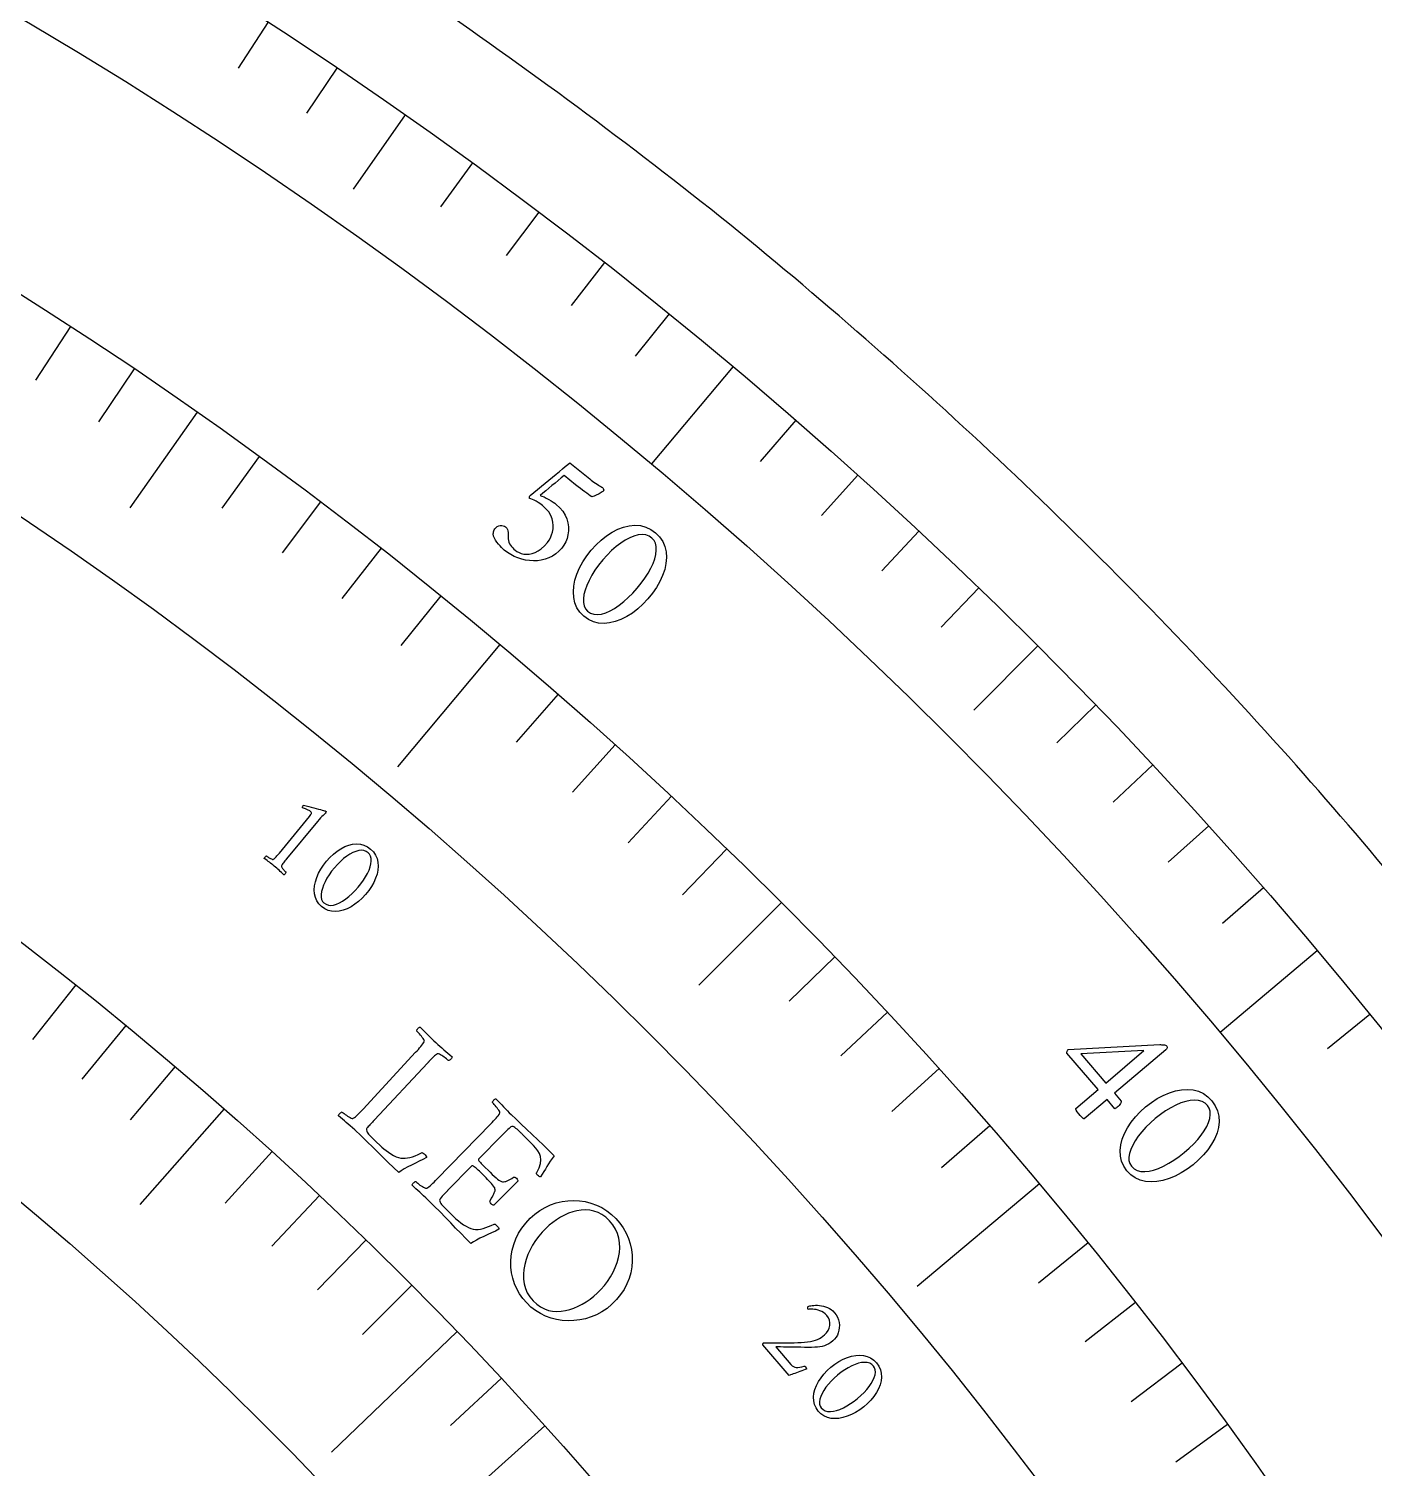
# Model space of a CAD drawing. Header units: millimetres. Extents: x -50 to 50, y -50 to 64.
# Drawn here: x 24.22 to 38.12, y 26.15 to 41.03 of the extents above; entities that cross this region are included whole.
import ezdxf

# ---------------------------------------------------------------- set-up
doc = ezdxf.new("R2010")
doc.units = ezdxf.units.MM
for name, color, linetype in [('CUT_OUTER', 1, 'Continuous'), ('ENGRAVE', 7, 'Continuous'), ('ENGRAVE_FINE', 8, 'Continuous'), ('TEXT', 5, 'Continuous')]:
    doc.layers.add(name, color=color, linetype=linetype)

msp = doc.modelspace()

# ---------------------------------------------------------------- linework, layer by layer
at = {"layer": 'CUT_OUTER'}
for centre, radius, start, end in [((-2.0607, -2.9024), 53.6663, 51.34703, 59.84011), ((-0.5255, -0.3636), 50.7262, 42.01814, 50.91013), ((-0.7459, -0.3516), 50.8821, 33.4235, 41.84191)]:
    msp.add_arc(centre, radius, start, end, dxfattribs=at)
at = {"layer": 'ENGRAVE'}
for points in [[(28.1052, 40.1385), (27.5675, 39.3705)], [(31.4966, 37.5362), (30.6529, 36.5307)], [(25.9543, 37.0666), (25.2603, 36.0755)], [(29.0861, 34.6635), (28.0255, 33.3995)], [(34.6482, 34.6482), (33.9853, 33.9853)], [(31.9966, 31.9966), (31.141, 31.141)], [(37.5362, 31.4966), (36.5307, 30.6529)], [(26.2338, 29.8638), (25.3627, 28.8721)], [(34.6635, 29.0861), (33.3995, 28.0255)], [(28.6426, 27.562), (27.3455, 26.314)], [(29.5518, 26.5849), (25.0911, 22.5721)]]:
    msp.add_lwpolyline(points, dxfattribs=at)
for radius in [49, 49, 47.6875, 45.25, 45.25, 43.325, 39.75, 39.75, 37.65, 33.75, 33.75]:
    msp.add_circle((0, 0), radius, dxfattribs=at)
at = {"layer": 'ENGRAVE_FINE'}
for points in [[(26.6873, 41.0949), (26.381, 40.6231)], [(27.4005, 40.6228), (27.0859, 40.1565)], [(28.8015, 39.6418), (28.4708, 39.1868)], [(29.4889, 39.1331), (29.1504, 38.6839)], [(30.1674, 38.6125), (29.8211, 38.1693)], [(24.6449, 37.9498), (24.2855, 37.3963)], [(30.8367, 38.0802), (30.4827, 37.643)], [(25.3035, 37.514), (24.9344, 36.9668)], [(32.1469, 36.9808), (31.7779, 36.5562)], [(26.5973, 36.608), (26.2093, 36.0741)], [(32.7874, 36.4141), (32.411, 35.9961)], [(27.2321, 36.1383), (26.8349, 35.6112)], [(33.4179, 35.8363), (33.0343, 35.4249)], [(27.8587, 35.6575), (27.4523, 35.1374)], [(28.4767, 35.1659), (28.0614, 34.6529)], [(34.0383, 35.2477), (33.6475, 34.843)], [(29.6867, 34.1506), (29.2537, 33.6525)], [(35.2477, 34.0383), (34.843, 33.6475)], [(30.2782, 33.6273), (29.8365, 33.1368)], [(35.8363, 33.4179), (35.4249, 33.0343)], [(30.8604, 33.0938), (30.4103, 32.6111)], [(36.4141, 32.7874), (35.9961, 32.411)], [(31.4333, 32.5501), (30.9748, 32.0754)], [(36.9808, 32.1469), (36.5562, 31.7779)], [(32.5501, 31.4333), (32.0754, 30.9748)], [(24.7012, 31.1435), (24.2537, 30.5793)], [(33.0938, 30.8604), (32.6111, 30.4103)], [(38.0802, 30.8367), (37.643, 30.4827)], [(25.219, 30.7256), (24.7622, 30.1691)], [(25.7299, 30.299), (25.2639, 29.7502)], [(33.6273, 30.2782), (33.1368, 29.8365)], [(34.1506, 29.6867), (33.6525, 29.2537)], [(26.7305, 29.4201), (26.2464, 28.8872)], [(27.2199, 28.9679), (26.7269, 28.4432)], [(27.7018, 28.5074), (27.2, 27.9911)], [(35.1659, 28.4767), (34.6529, 28.0614)], [(28.176, 28.0388), (27.6657, 27.5309)], [(35.6575, 27.8587), (35.1374, 27.4523)], [(36.1383, 27.2321), (35.6112, 26.8349)], [(29.1012, 27.0774), (28.5741, 26.5869)], [(36.608, 26.5973), (36.0741, 26.2093)]]:
    msp.add_lwpolyline(points, dxfattribs=at)
at = {"layer": 'TEXT'}
for points in [[(29.6689, 36.1114), (29.7063, 36.0769), (29.7368, 36.0403), (29.7605, 36.0017), (29.7773, 35.9611), (29.7881, 35.9197), (29.7936, 35.8787), (29.794, 35.838), (29.7891, 35.7976), (29.7795, 35.7588), (29.7657, 35.7228), (29.7477, 35.6895), (29.7255, 35.659), (29.6954, 35.6267), (29.663, 35.5991), (29.6282, 35.5763), (29.591, 35.5582), (29.5524, 35.5445), (29.5131, 35.5349), (29.4731, 35.5293), (29.4325, 35.5278), (29.3918, 35.5301), (29.3515, 35.5359), (29.3117, 35.5453), (29.2724, 35.5581), (29.2342, 35.5742), (29.1978, 35.5931), (29.1632, 35.6149), (29.1304, 35.6395), (29.1168, 35.6515), (29.1023, 35.6657), (29.0869, 35.6822), (29.0707, 35.7011), (29.0549, 35.7213), (29.0411, 35.7418), (29.0291, 35.7627), (29.0189, 35.7839), (29.0181, 35.7892), (29.0176, 35.7966), (29.0177, 35.8058), (29.0181, 35.8171), (29.0196, 35.8289), (29.0225, 35.8397), (29.027, 35.8495), (29.0331, 35.8584), (29.0456, 35.8716), (29.0591, 35.8816), (29.0736, 35.8884), (29.0892, 35.892), (29.1047, 35.8927), (29.119, 35.8905), (29.1321, 35.8856), (29.1439, 35.8779), (29.156, 35.8658), (29.1644, 35.8522), (29.1691, 35.8371), (29.1702, 35.8204), (29.1697, 35.8033), (29.1697, 35.7867), (29.1703, 35.7707), (29.1716, 35.7552), (29.1744, 35.7378), (29.1794, 35.7211), (29.1866, 35.7051), (29.1959, 35.6898), (29.2066, 35.6754), (29.2181, 35.662), (29.2302, 35.6497), (29.2431, 35.6383), (29.2622, 35.6248), (29.2835, 35.6136), (29.3069, 35.6049), (29.3325, 35.5987), (29.3599, 35.5959), (29.3885, 35.5976), (29.4183, 35.6039), (29.4495, 35.6146), (29.4813, 35.6308), (29.5133, 35.6536), (29.5453, 35.6828), (29.5775, 35.7185), (29.5942, 35.7414), (29.6086, 35.7669), (29.6206, 35.7952), (29.6302, 35.8261), (29.6364, 35.8588), (29.6378, 35.8925), (29.6345, 35.9271), (29.6266, 35.9626), (29.6125, 35.9983), (29.5911, 36.0331), (29.5621, 36.0671), (29.5258, 36.1003), (29.5132, 36.1099), (29.4981, 36.1203), (29.4804, 36.1315), (29.4601, 36.1434), (29.4398, 36.1545), (29.4218, 36.1632), (29.4063, 36.1695), (29.3932, 36.1734), (29.3915, 36.1755), (29.3905, 36.1783), (29.3902, 36.1818), (29.3906, 36.186), (29.3917, 36.1905), (29.3932, 36.1946), (29.3953, 36.1985), (29.3979, 36.2022), (29.437, 36.2344), (29.4761, 36.2667), (29.5152, 36.2989), (29.5543, 36.3311), (29.5928, 36.3628), (29.6299, 36.3933), (29.6658, 36.4227), (29.7003, 36.4511), (29.7325, 36.4776), (29.7614, 36.5017), (29.787, 36.5235), (29.8094, 36.5428), (30.0139, 36.375), (30.0283, 36.3634), (30.0431, 36.352), (30.0584, 36.3408), (30.0742, 36.3298), (30.0896, 36.3194), (30.1039, 36.3102), (30.117, 36.302), (30.1289, 36.295), (30.1388, 36.2893), (30.1459, 36.2853), (30.1502, 36.2829), (30.1516, 36.282), (30.1533, 36.2772), (30.155, 36.2728), (30.1564, 36.2688), (30.1578, 36.2651), (30.1587, 36.2618), (30.1586, 36.2586), (30.1577, 36.2555), (30.1558, 36.2527), (30.1531, 36.25), (30.1484, 36.2462), (30.1417, 36.2413), (30.133, 36.2353), (30.1229, 36.2286), (30.1118, 36.222), (30.0999, 36.2154), (30.0871, 36.2088), (30.074, 36.2027), (30.0609, 36.1977), (30.048, 36.1937), (30.0353, 36.1908), (30.0193, 36.2017), (30.0019, 36.2137), (29.9831, 36.227), (29.9629, 36.2413), (29.9413, 36.2572), (29.9181, 36.2748), (29.8935, 36.2942), (29.8674, 36.3154), (29.7512, 36.4107), (29.7196, 36.3849), (29.6879, 36.3588), (29.6561, 36.3324), (29.6242, 36.3057), (29.5925, 36.2791), (29.5613, 36.2535), (29.5307, 36.2287), (29.5007, 36.2047), (29.5203, 36.1977), (29.5417, 36.1884), (29.565, 36.1769), (29.5901, 36.1632), (29.6146, 36.1488), (29.6359, 36.1353), (29.654, 36.1229), (29.6689, 36.1114)], [(30.693, 35.8181), (30.736, 35.7747), (30.769, 35.7272), (30.7917, 35.6755), (30.8044, 35.6197), (30.8078, 35.5611), (30.8029, 35.5012), (30.7898, 35.4398), (30.7684, 35.3771), (30.7398, 35.3144), (30.7049, 35.2531), (30.6638, 35.1931), (30.6164, 35.1346), (30.5649, 35.0797), (30.511, 35.0308), (30.455, 34.9879), (30.3967, 34.951), (30.3375, 34.9211), (30.2786, 34.8993), (30.2201, 34.8854), (30.162, 34.8796), (30.1055, 34.883), (30.0519, 34.8967), (30.0013, 34.9208), (29.9536, 34.9553), (29.9134, 34.9962), (29.8825, 35.0419), (29.8611, 35.0924), (29.849, 35.1479), (29.8455, 35.2065), (29.8498, 35.2667), (29.8621, 35.3285), (29.8822, 35.3919), (29.9095, 35.4554), (29.943, 35.5176), (29.9829, 35.5783), (30.0292, 35.6378), (30.0799, 35.6935), (30.1329, 35.7432), (30.1884, 35.7869), (30.2463, 35.8245), (30.3053, 35.8549), (30.3643, 35.877), (30.4232, 35.8907), (30.4819, 35.896), (30.5391, 35.892), (30.5934, 35.8776), (30.6447, 35.853), (30.693, 35.8181)], [(30.6576, 35.7627), (30.6273, 35.7831), (30.5935, 35.7954), (30.5561, 35.7994), (30.5153, 35.7952), (30.4721, 35.7838), (30.4275, 35.7659), (30.3816, 35.7416), (30.3343, 35.7109), (30.2867, 35.6746), (30.2399, 35.6335), (30.1938, 35.5876), (30.1484, 35.537), (30.1063, 35.4845), (30.0688, 35.4319), (30.0358, 35.3791), (30.0074, 35.3261), (29.9841, 35.2744), (29.9665, 35.2254), (29.9546, 35.1792), (29.9483, 35.1357), (29.9484, 35.0961), (29.9554, 35.0619), (29.9694, 35.033), (29.9905, 35.0093), (30.022, 34.9881), (30.0568, 34.9756), (30.0947, 34.972), (30.1359, 34.9773), (30.1793, 34.9902), (30.2242, 35.0097), (30.2704, 35.0357), (30.318, 35.0683), (30.3659, 35.1061), (30.4129, 35.148), (30.4591, 35.1939), (30.5045, 35.2438), (30.5475, 35.2962), (30.5856, 35.3483), (30.6187, 35.4), (30.6468, 35.4514), (30.6695, 35.5015), (30.6865, 35.5491), (30.6976, 35.5942), (30.7029, 35.6368), (30.7019, 35.6758), (30.694, 35.7098), (30.6793, 35.7387), (30.6576, 35.7627)], [(26.8062, 32.5074), (27.1183, 32.8859), (27.1257, 32.8954), (27.1312, 32.9038), (27.1349, 32.9111), (27.1368, 32.9173), (27.137, 32.9227), (27.1357, 32.9279), (27.1327, 32.9327), (27.1282, 32.9373), (27.1217, 32.9418), (27.1131, 32.9467), (27.1023, 32.9518), (27.0893, 32.9572), (27.076, 32.9624), (27.0642, 32.9667), (27.0541, 32.9703), (27.0455, 32.9731), (27.0446, 32.9797), (27.0451, 32.9859), (27.0469, 32.9915), (27.0502, 32.9966), (27.0502, 32.9966), (27.0504, 32.9968), (27.0506, 32.9971), (27.0509, 32.9975), (27.0525, 32.9992), (27.054, 33.0002), (27.0554, 33.0008), (27.0568, 33.0007), (27.0833, 32.9936), (27.1096, 32.9866), (27.1357, 32.9798), (27.1618, 32.9732), (27.1866, 32.9669), (27.2093, 32.9611), (27.2297, 32.9559), (27.2479, 32.9512), (27.263, 32.9472), (27.2738, 32.9442), (27.2805, 32.9423), (27.2831, 32.9414), (27.285, 32.9398), (27.287, 32.9376), (27.288, 32.9349), (27.288, 32.9319), (27.2871, 32.9284), (27.2857, 32.9249), (27.2844, 32.9218), (27.2832, 32.9189), (27.282, 32.9165), (27.2806, 32.9152), (27.2762, 32.9114), (27.2689, 32.9051), (27.2588, 32.8962), (27.2463, 32.8847), (27.2324, 32.8703), (27.2169, 32.8531), (27.1998, 32.833), (26.8797, 32.4466), (26.8712, 32.4362), (26.863, 32.4262), (26.8552, 32.4164), (26.8477, 32.407), (26.841, 32.398), (26.8354, 32.3894), (26.8309, 32.3814), (26.8275, 32.3738), (26.8271, 32.3701), (26.8282, 32.3655), (26.8307, 32.3599), (26.8346, 32.3534), (26.8394, 32.3464), (26.8446, 32.3396), (26.8503, 32.3329), (26.8564, 32.3264), (26.8623, 32.3205), (26.8673, 32.3155), (26.8714, 32.3116), (26.8747, 32.3088), (26.8741, 32.3054), (26.8726, 32.3016), (26.8702, 32.2974), (26.8669, 32.2926), (26.8632, 32.2882), (26.8595, 32.285), (26.856, 32.2829), (26.8525, 32.282), (26.8393, 32.2945), (26.8266, 32.3065), (26.8145, 32.3179), (26.803, 32.3288), (26.7914, 32.3394), (26.7791, 32.3503), (26.7663, 32.3614), (26.7528, 32.3727), (26.7397, 32.3834), (26.727, 32.3934), (26.7148, 32.4027), (26.703, 32.4114), (26.691, 32.42), (26.6781, 32.4293), (26.6643, 32.4391), (26.6497, 32.4496), (26.6499, 32.4532), (26.6513, 32.4571), (26.6538, 32.4613), (26.6574, 32.4658), (26.6614, 32.4699), (26.6652, 32.4731), (26.6686, 32.4753), (26.6718, 32.4765), (26.6752, 32.4738), (26.6798, 32.4705), (26.6856, 32.4665), (26.6925, 32.4618), (26.7001, 32.4571), (26.7077, 32.4528), (26.7154, 32.4489), (26.7231, 32.4455), (26.7302, 32.443), (26.736, 32.4417), (26.7405, 32.4418), (26.7436, 32.4431), (26.7504, 32.4479), (26.7575, 32.4537), (26.765, 32.4608), (26.7728, 32.4689), (26.7809, 32.4778), (26.7892, 32.4872), (26.7976, 32.4971), (26.8062, 32.5074)], [(27.7485, 32.5487), (27.778, 32.5191), (27.8006, 32.4866), (27.8163, 32.4512), (27.825, 32.4129), (27.8275, 32.3727), (27.8242, 32.3316), (27.8153, 32.2894), (27.8008, 32.2462), (27.7812, 32.2031), (27.7574, 32.1608), (27.7293, 32.1195), (27.697, 32.0791), (27.6617, 32.0412), (27.6248, 32.0074), (27.5864, 31.9778), (27.5465, 31.9522), (27.5058, 31.9315), (27.4654, 31.9163), (27.4252, 31.9067), (27.3852, 31.9025), (27.3464, 31.9047), (27.3095, 31.9141), (27.2746, 31.9306), (27.2417, 31.9543), (27.2139, 31.9824), (27.1926, 32.0138), (27.1777, 32.0485), (27.1693, 32.0867), (27.1668, 32.127), (27.1697, 32.1684), (27.1781, 32.2109), (27.1919, 32.2545), (27.2106, 32.2982), (27.2337, 32.3409), (27.2611, 32.3827), (27.2929, 32.4236), (27.3277, 32.4619), (27.3641, 32.4961), (27.4022, 32.5262), (27.442, 32.5521), (27.4825, 32.5731), (27.523, 32.5884), (27.5634, 32.5979), (27.6037, 32.6017), (27.643, 32.599), (27.6802, 32.5893), (27.7153, 32.5726), (27.7485, 32.5487)], [(27.7242, 32.5106), (27.7034, 32.5245), (27.6802, 32.5328), (27.6546, 32.5355), (27.6266, 32.5326), (27.597, 32.5246), (27.5664, 32.5122), (27.5348, 32.4954), (27.5024, 32.4743), (27.4697, 32.4492), (27.4376, 32.4209), (27.4059, 32.3893), (27.3748, 32.3545), (27.3459, 32.3184), (27.3201, 32.2821), (27.2975, 32.2458), (27.2781, 32.2094), (27.2621, 32.1738), (27.25, 32.1401), (27.2419, 32.1083), (27.2376, 32.0783), (27.2378, 32.0512), (27.2427, 32.0276), (27.2524, 32.0077), (27.2669, 31.9915), (27.2887, 31.9769), (27.3126, 31.9684), (27.3387, 31.966), (27.367, 31.9697), (27.3969, 31.9787), (27.4277, 31.9921), (27.4594, 32.0101), (27.492, 32.0326), (27.5249, 32.0588), (27.5571, 32.0877), (27.5887, 32.1193), (27.6198, 32.1538), (27.6492, 32.1899), (27.6753, 32.2258), (27.6979, 32.2615), (27.7171, 32.2969), (27.7327, 32.3313), (27.7442, 32.364), (27.7518, 32.3951), (27.7554, 32.4244), (27.7547, 32.4511), (27.7492, 32.4744), (27.7391, 32.4942), (27.7242, 32.5106)], [(27.7898, 29.7493), (27.7884, 29.7477), (27.7866, 29.7458), (27.7844, 29.7435), (27.782, 29.7409), (27.7756, 29.7341), (27.7684, 29.7263), (27.7602, 29.7176), (27.7512, 29.7079), (27.742, 29.6979), (27.7334, 29.6881), (27.7253, 29.6786), (27.7179, 29.6694), (27.7117, 29.6611), (27.7075, 29.6542), (27.7053, 29.6487), (27.7051, 29.6446), (27.7083, 29.6333), (27.7132, 29.6222), (27.7198, 29.6114), (27.728, 29.6008), (27.7387, 29.5891), (27.7525, 29.5749), (27.7693, 29.5583), (27.7893, 29.5393), (27.8655, 29.4674), (27.8859, 29.4492), (27.9083, 29.4312), (27.9327, 29.4134), (27.9592, 29.3958), (27.986, 29.3801), (28.0118, 29.3678), (28.0365, 29.3591), (28.0602, 29.3539), (28.0818, 29.3521), (28.1047, 29.3525), (28.1288, 29.3549), (28.1541, 29.3596), (28.1811, 29.3669), (28.2102, 29.3776), (28.2413, 29.3916), (28.2745, 29.4089), (28.2803, 29.4104), (28.2867, 29.4092), (28.2939, 29.4053), (28.3019, 29.3986), (28.3128, 29.3871), (28.3206, 29.3766), (28.3253, 29.367), (28.327, 29.3584), (28.2901, 29.3399), (28.2519, 29.3208), (28.2125, 29.3014), (28.1718, 29.2814), (28.1326, 29.2614), (28.0975, 29.2416), (28.0666, 29.2223), (28.0398, 29.2032), (27.9858, 29.2553), (27.9322, 29.3075), (27.8791, 29.3597), (27.8263, 29.4121), (27.7718, 29.4659), (27.7133, 29.5225), (27.651, 29.5818), (27.5847, 29.644), (27.5615, 29.6653), (27.5393, 29.6852), (27.518, 29.7037), (27.4977, 29.7208), (27.4778, 29.7375), (27.4578, 29.7547), (27.4377, 29.7725), (27.4175, 29.7909), (27.4181, 29.7965), (27.4206, 29.8024), (27.4248, 29.8086), (27.4307, 29.8152), (27.4373, 29.8212), (27.4434, 29.8258), (27.4489, 29.8289), (27.4538, 29.8305), (27.459, 29.8259), (27.4662, 29.82), (27.4754, 29.8128), (27.4866, 29.8042), (27.4989, 29.7953), (27.5113, 29.787), (27.5238, 29.7794), (27.5365, 29.7725), (27.5481, 29.7671), (27.5576, 29.7641), (27.5648, 29.7635), (27.5699, 29.7651), (27.5808, 29.7719), (27.5922, 29.7805), (27.6041, 29.7908), (27.6166, 29.803), (27.6296, 29.8163), (27.6429, 29.8303), (27.6567, 29.8448), (27.6708, 29.86), (28.2148, 30.4471), (28.2289, 30.4624), (28.2425, 30.4773), (28.2556, 30.4919), (28.2682, 30.5062), (28.2797, 30.5199), (28.2893, 30.5328), (28.297, 30.545), (28.3029, 30.5565), (28.3046, 30.5623), (28.3034, 30.5697), (28.2994, 30.5789), (28.2924, 30.5898), (28.2836, 30.6015), (28.2744, 30.6133), (28.2646, 30.625), (28.2543, 30.6367), (28.2446, 30.6474), (28.2364, 30.6562), (28.2297, 30.663), (28.2246, 30.668), (28.2258, 30.6731), (28.2283, 30.6789), (28.2323, 30.6853), (28.2378, 30.6924), (28.2438, 30.6989), (28.2497, 30.7036), (28.2554, 30.7064), (28.261, 30.7075), (28.2819, 30.6869), (28.3024, 30.6664), (28.3227, 30.6459), (28.3428, 30.6255), (28.3627, 30.6054), (28.3826, 30.5856), (28.4026, 30.5663), (28.4227, 30.5474), (28.4435, 30.5283), (28.4643, 30.5097), (28.485, 30.4916), (28.5057, 30.4739), (28.5265, 30.4563), (28.5477, 30.4382), (28.5693, 30.4195), (28.5912, 30.4003), (28.5905, 30.3947), (28.5881, 30.3888), (28.5838, 30.3825), (28.5778, 30.376), (28.5711, 30.3701), (28.565, 30.3657), (28.5594, 30.3627), (28.5544, 30.3612), (28.5491, 30.3659), (28.5417, 30.372), (28.5324, 30.3796), (28.521, 30.3886), (28.5086, 30.3979), (28.4964, 30.4067), (28.4843, 30.4149), (28.4722, 30.4224), (28.4611, 30.4284), (28.4516, 30.4319), (28.4438, 30.4328), (28.4376, 30.4312), (28.4286, 30.4255), (28.4191, 30.4183), (28.4091, 30.4096), (28.3985, 30.3994), (28.3875, 30.3882), (28.376, 30.3764), (28.3642, 30.364), (28.3519, 30.351), (28.35, 30.3489), (28.348, 30.3468), (28.346, 30.3447), (28.3441, 30.3426), (28.3421, 30.3405), (28.3401, 30.3384), (28.3382, 30.3363), (28.3362, 30.3342)], [(35.9772, 30.5147), (35.9811, 30.509), (35.9833, 30.5033), (35.9838, 30.4975), (35.9826, 30.4916), (35.9803, 30.4859), (35.9774, 30.4809), (35.9741, 30.4765), (35.9702, 30.4726), (35.4395, 30.0231), (35.5073, 29.9429), (35.5091, 29.9387), (35.5087, 29.9329), (35.5061, 29.9255), (35.5012, 29.9165), (35.4946, 29.9068), (35.4867, 29.8973), (35.4776, 29.8878), (35.4672, 29.8784), (35.4599, 29.8727), (35.4532, 29.8684), (35.4471, 29.8655), (35.4416, 29.8639), (35.3624, 29.9577), (35.1267, 29.758), (35.126, 29.7584), (35.1239, 29.7595), (35.1205, 29.7614), (35.1157, 29.764), (35.1088, 29.7691), (35.099, 29.7784), (35.0865, 29.7919), (35.0711, 29.8096), (35.054, 29.8311), (35.0433, 29.8478), (35.0391, 29.8597), (35.0414, 29.8668), (35.2723, 30.0636), (34.9483, 30.4397), (34.9478, 30.4449), (34.948, 30.45), (34.9491, 30.455), (34.951, 30.46), (34.9533, 30.4647), (34.9557, 30.4687), (34.9583, 30.472), (34.9609, 30.4747), (35.9083, 30.5261), (35.916, 30.526), (35.9249, 30.5257), (35.935, 30.5253), (35.9463, 30.5246), (35.9571, 30.5234), (35.9659, 30.5214), (35.9726, 30.5185), (35.9772, 30.5147)], [(35.7425, 30.4644), (35.091, 30.4297), (35.3493, 30.1293)], [(36.4464, 29.9442), (36.4813, 29.894), (36.5055, 29.8415), (36.5189, 29.7866), (36.5217, 29.7294), (36.5149, 29.6711), (36.4997, 29.6129), (36.4761, 29.5548), (36.4441, 29.4967), (36.4051, 29.44), (36.36, 29.3856), (36.3091, 29.3338), (36.2524, 29.2843), (36.192, 29.2392), (36.1305, 29.2004), (36.0679, 29.168), (36.0041, 29.1417), (35.9406, 29.1226), (35.8788, 29.1112), (35.8188, 29.1078), (35.7605, 29.1121), (35.7055, 29.1253), (35.6551, 29.1481), (35.6095, 29.1806), (35.5685, 29.2228), (35.5359, 29.2701), (35.5135, 29.3205), (35.5011, 29.374), (35.4988, 29.4307), (35.5056, 29.489), (35.5203, 29.5476), (35.5431, 29.6063), (35.574, 29.6652), (35.6118, 29.723), (35.6557, 29.7784), (35.7055, 29.8313), (35.7614, 29.8818), (35.821, 29.9279), (35.8819, 29.9676), (35.9441, 30.001), (36.0076, 30.028), (36.0711, 30.0478), (36.133, 30.0593), (36.1933, 30.0625), (36.2521, 30.0575), (36.3078, 30.0436), (36.3587, 30.0201), (36.4049, 29.9869), (36.4464, 29.9442)], [(29.2025, 29.8028), (29.2523, 29.7545), (29.3049, 29.7042), (29.3604, 29.6519), (29.4187, 29.5976), (29.4778, 29.5423), (29.5356, 29.487), (29.592, 29.4319), (29.6472, 29.3768), (29.6262, 29.3486), (29.6067, 29.3209), (29.5888, 29.2936), (29.5724, 29.2669), (29.5565, 29.2403), (29.5401, 29.2136), (29.5231, 29.1867), (29.5056, 29.1597), (29.4986, 29.1608), (29.4913, 29.164), (29.4836, 29.1692), (29.4755, 29.1765), (29.4682, 29.1851), (29.4642, 29.1927), (29.4634, 29.1995), (29.4659, 29.2054), (29.4903, 29.2538), (29.5052, 29.2972), (29.5104, 29.3357), (29.5061, 29.3691), (29.4947, 29.3996), (29.4789, 29.4291), (29.4586, 29.4575), (29.4338, 29.485), (29.3172, 29.6009), (29.3121, 29.6059), (29.3052, 29.6125), (29.2965, 29.6207), (29.2859, 29.6305), (29.2745, 29.6409), (29.2631, 29.6507), (29.2519, 29.6598), (29.2407, 29.6684), (29.2304, 29.6753), (29.2217, 29.6797), (29.2146, 29.6815), (29.209, 29.6808), (29.1999, 29.6753), (29.1902, 29.6683), (29.1799, 29.6599), (29.1691, 29.65), (29.158, 29.6393), (29.1467, 29.6283), (29.1354, 29.617), (29.124, 29.6055), (29.1195, 29.601), (29.1156, 29.597), (29.1121, 29.5935), (29.1092, 29.5905), (28.8642, 29.3415), (28.8629, 29.3379), (28.8643, 29.3326), (28.8685, 29.3256), (28.8754, 29.317), (28.884, 29.3073), (28.8933, 29.2973), (28.9033, 29.2869), (28.914, 29.2762), (28.984, 29.2069), (29.0069, 29.1845), (29.0274, 29.1651), (29.0456, 29.1487), (29.0615, 29.1353), (29.0757, 29.1246), (29.089, 29.1166), (29.1013, 29.1113), (29.1127, 29.1086), (29.1238, 29.1081), (29.1355, 29.1095), (29.1476, 29.1127), (29.1603, 29.1179), (29.1742, 29.1247), (29.1899, 29.1331), (29.2075, 29.1429), (29.227, 29.1543), (29.2329, 29.1567), (29.2396, 29.1559), (29.2472, 29.1519), (29.2557, 29.1446), (29.2629, 29.1365), (29.268, 29.1288), (29.2711, 29.1214), (29.2722, 29.1144), (29.0218, 28.8654), (29.016, 28.8664), (29.0095, 28.8695), (29.0024, 28.8746), (28.9946, 28.8818), (28.9878, 28.8898), (28.9838, 28.8974), (28.9824, 28.9047), (28.9838, 28.9117), (28.9969, 28.9339), (29.0079, 28.9531), (29.0166, 28.9692), (29.0231, 28.9823), (29.028, 28.993), (29.0316, 29.0023), (29.0341, 29.01), (29.0353, 29.0162), (29.0357, 29.0217), (29.0356, 29.0271), (29.035, 29.0326), (29.0339, 29.038), (29.0319, 29.045), (29.0272, 29.0538), (29.0199, 29.0644), (29.01, 29.0768), (28.9983, 29.0903), (28.9859, 29.1043), (28.9727, 29.1186), (28.9587, 29.1334), (28.9445, 29.1481), (28.9306, 29.1623), (28.917, 29.1759), (28.9038, 29.1891), (28.8946, 29.1982), (28.8846, 29.2078), (28.874, 29.2178), (28.8627, 29.2284), (28.8513, 29.2388), (28.8406, 29.2483), (28.8304, 29.2568), (28.8208, 29.2643), (28.8123, 29.2701), (28.8053, 29.2733), (28.7997, 29.2738), (28.7956, 29.2717), (28.5452, 29.0172), (28.5437, 29.0156), (28.5419, 29.0138), (28.5397, 29.0115), (28.5371, 29.009), (28.5271, 28.9987), (28.5158, 28.9869), (28.5032, 28.9737), (28.4894, 28.959), (28.4768, 28.945), (28.468, 28.9336), (28.463, 28.9249), (28.4618, 28.9188), (28.4648, 28.9074), (28.4694, 28.8962), (28.4757, 28.8852), (28.4836, 28.8744), (28.494, 28.8624), (28.5074, 28.8479), (28.5238, 28.8309), (28.5433, 28.8114), (28.6068, 28.7483), (28.631, 28.7255), (28.6561, 28.7039), (28.6822, 28.6838), (28.7094, 28.6649), (28.7364, 28.6484), (28.762, 28.6353), (28.7863, 28.6255), (28.8093, 28.619), (28.8345, 28.6148), (28.8602, 28.6144), (28.8863, 28.6178), (28.9129, 28.625), (28.94, 28.6345), (28.9677, 28.6449), (28.9961, 28.6563), (29.025, 28.6685), (29.0308, 28.6698), (29.0372, 28.6685), (29.0443, 28.6643), (29.052, 28.6575), (29.0626, 28.6457), (29.0702, 28.635), (29.0747, 28.6253), (29.0761, 28.6167), (29.0387, 28.5991), (29.0001, 28.5811), (28.9602, 28.5626), (28.919, 28.5437), (28.8793, 28.5247), (28.8437, 28.5059), (28.8123, 28.4873), (28.7851, 28.469), (28.7324, 28.5224), (28.6802, 28.576), (28.6284, 28.6296), (28.577, 28.6832), (28.5239, 28.7384), (28.4669, 28.7965), (28.4061, 28.8575), (28.3415, 28.9213), (28.3189, 28.9432), (28.2971, 28.9637), (28.2763, 28.9828), (28.2565, 29.0004), (28.237, 29.0175), (28.2175, 29.0353), (28.1978, 29.0536), (28.1781, 29.0725), (28.1789, 29.0781), (28.1815, 29.0839), (28.1859, 29.0901), (28.192, 29.0965), (28.1987, 29.1023), (28.2049, 29.1067), (28.2105, 29.1096), (28.2155, 29.1111), (28.2206, 29.1065), (28.2276, 29.1004), (28.2366, 29.0929), (28.2476, 29.084), (28.2596, 29.0748), (28.2717, 29.0662), (28.2841, 29.0583), (28.2966, 29.0511), (28.3081, 29.0454), (28.3174, 29.0421), (28.3247, 29.0413), (28.3298, 29.0428), (28.3408, 29.0493), (28.3525, 29.0576), (28.3647, 29.0676), (28.3775, 29.0794), (28.3908, 29.0924), (28.4045, 29.106), (28.4186, 29.1203), (28.4331, 29.1351), (28.9921, 29.7079), (29.0066, 29.7228), (29.0206, 29.7374), (29.0341, 29.7517), (29.0471, 29.7656), (29.0588, 29.779), (29.0688, 29.7917), (29.0768, 29.8037), (29.083, 29.815), (29.0849, 29.8207), (29.0839, 29.8282), (29.08, 29.8375), (29.0733, 29.8485), (29.0649, 29.8605), (29.056, 29.8725), (29.0465, 29.8844), (29.0365, 29.8964), (29.027, 29.9073), (29.0191, 29.9163), (29.0126, 29.9234), (29.0076, 29.9284), (29.0089, 29.9335), (29.0116, 29.9392), (29.0158, 29.9456), (29.0214, 29.9525), (29.0276, 29.9588), (29.0336, 29.9634), (29.0394, 29.9661), (29.045, 29.967), (29.0653, 29.9459), (29.0854, 29.9248), (29.1051, 29.9039), (29.1246, 29.8829), (29.144, 29.8623), (29.1635, 29.842), (29.183, 29.8222), (29.2025, 29.8028)], [(36.402, 29.8958), (36.3757, 29.9211), (36.3445, 29.939), (36.3084, 29.9495), (36.2675, 29.9525), (36.223, 29.9487), (36.176, 29.9389), (36.1265, 29.9229), (36.0746, 29.9009), (36.0214, 29.8734), (35.9682, 29.841), (35.9148, 29.8039), (35.8613, 29.7618), (35.8108, 29.7175), (35.7647, 29.6722), (35.723, 29.6259), (35.6859, 29.5787), (35.654, 29.5318), (35.6281, 29.4866), (35.6083, 29.4432), (35.5946, 29.4014), (35.5878, 29.3625), (35.5887, 29.3276), (35.5975, 29.2966), (35.6142, 29.2697), (35.6416, 29.2432), (35.6736, 29.225), (35.7104, 29.2148), (35.7518, 29.2129), (35.7968, 29.2181), (35.8444, 29.2295), (35.8944, 29.2471), (35.9469, 29.2709), (36.0007, 29.2998), (36.0543, 29.3329), (36.1077, 29.37), (36.1611, 29.4113), (36.2125, 29.4554), (36.2591, 29.5001), (36.3007, 29.5453), (36.3373, 29.5911), (36.3684, 29.6364), (36.3933, 29.6804), (36.4121, 29.7229), (36.4248, 29.7639), (36.4305, 29.8025), (36.4287, 29.8373), (36.4191, 29.8684), (36.402, 29.8958)], [(30.2834, 28.7289), (30.3245, 28.6813), (30.3601, 28.6311), (30.3902, 28.5782), (30.4147, 28.5226), (30.4334, 28.4653), (30.4462, 28.4071), (30.4531, 28.3479), (30.454, 28.2878), (30.449, 28.2276), (30.438, 28.1682), (30.421, 28.1095), (30.3981, 28.0515), (30.369, 27.9952), (30.3335, 27.9415), (30.2915, 27.8902), (30.2432, 27.8415), (30.1932, 27.7997), (30.1408, 27.764), (30.0859, 27.7342), (30.0285, 27.7105), (29.9697, 27.6925), (29.9104, 27.68), (29.8506, 27.6729), (29.7902, 27.6712), (29.7303, 27.6751), (29.6717, 27.6845), (29.6145, 27.6994), (29.5585, 27.7198), (29.5049, 27.7457), (29.4544, 27.777), (29.4071, 27.8136), (29.363, 27.8558), (29.3237, 27.9013), (29.2896, 27.9497), (29.2606, 28.0008), (29.2367, 28.0548), (29.2183, 28.1108), (29.2057, 28.1677), (29.1988, 28.2257), (29.1977, 28.2847), (29.2023, 28.3441), (29.2127, 28.4029), (29.2289, 28.4613), (29.2508, 28.5193), (29.2787, 28.5758), (29.3127, 28.63), (29.3528, 28.6819), (29.3992, 28.7313), (29.4479, 28.7747), (29.4993, 28.8122), (29.5534, 28.8439), (29.6102, 28.8696), (29.6687, 28.8896), (29.7279, 28.9038), (29.7878, 28.9123), (29.8484, 28.9151), (29.9088, 28.912), (29.9681, 28.9031), (30.0264, 28.8882), (30.0836, 28.8675), (30.1386, 28.841), (30.1902, 28.8091), (30.2385, 28.7717), (30.2834, 28.7289)], [(30.2186, 28.7052), (30.1807, 28.7408), (30.1412, 28.7694), (30.1002, 28.7911), (30.0576, 28.8059), (30.0141, 28.8146), (29.9704, 28.818), (29.9265, 28.8164), (29.8824, 28.8095), (29.8385, 28.7981), (29.7952, 28.783), (29.7527, 28.764), (29.7108, 28.7412), (29.6702, 28.7156), (29.6316, 28.6879), (29.5949, 28.6581), (29.5601, 28.6264), (29.5222, 28.5871), (29.4869, 28.5451), (29.4543, 28.5006), (29.4244, 28.4535), (29.3978, 28.4046), (29.3754, 28.355), (29.357, 28.3046), (29.3427, 28.2534), (29.3332, 28.2021), (29.329, 28.1517), (29.3302, 28.102), (29.3368, 28.053), (29.3495, 28.0057), (29.3693, 27.9606), (29.3961, 27.9178), (29.4299, 27.8772), (29.4667, 27.8426), (29.5052, 27.8147), (29.5453, 27.7936), (29.587, 27.7792), (29.6299, 27.7707), (29.6734, 27.7673), (29.7176, 27.769), (29.7623, 27.7759), (29.8071, 27.7871), (29.8511, 27.802), (29.8945, 27.8207), (29.9371, 27.8431), (29.9784, 27.8683), (30.0178, 27.8955), (30.0552, 27.9245), (30.0907, 27.9556), (30.1294, 27.9941), (30.1654, 28.0352), (30.1986, 28.0789), (30.2291, 28.1252), (30.2561, 28.1734), (30.2788, 28.2226), (30.2972, 28.2728), (30.3113, 28.3241), (30.3205, 28.3757), (30.3243, 28.4265), (30.3225, 28.4766), (30.3153, 28.526), (30.3018, 28.5741), (30.2812, 28.6199), (30.2535, 28.6637), (30.2186, 28.7052)], [(32.2563, 27.1715), (32.2405, 27.1664), (32.2238, 27.1607), (32.2062, 27.1545), (32.1878, 27.1478), (32.1693, 27.1409), (32.1515, 27.1342), (32.1345, 27.1277), (32.1182, 27.1214), (32.1036, 27.1158), (32.0916, 27.1111), (32.0822, 27.1074), (32.0754, 27.1047), (31.8044, 27.4222), (31.8042, 27.4246), (31.8043, 27.4273), (31.8046, 27.4303), (31.8052, 27.4336), (31.806, 27.4368), (31.807, 27.4394), (31.8081, 27.4415), (31.8095, 27.4429), (31.848, 27.4425), (31.8872, 27.4422), (31.9271, 27.442), (31.9676, 27.4419), (32.0083, 27.4421), (32.0484, 27.4426), (32.0881, 27.4434), (32.1272, 27.4446), (32.1651, 27.4462), (32.2009, 27.4482), (32.2346, 27.4507), (32.2663, 27.4537), (32.2975, 27.4579), (32.3253, 27.4635), (32.3495, 27.4705), (32.3703, 27.479), (32.3891, 27.4889), (32.4074, 27.5001), (32.4252, 27.5126), (32.4425, 27.5264), (32.4637, 27.5475), (32.4799, 27.5706), (32.4911, 27.5958), (32.4973, 27.623), (32.4982, 27.6505), (32.4933, 27.6766), (32.4827, 27.7013), (32.4664, 27.7244), (32.45, 27.7416), (32.4326, 27.7558), (32.4142, 27.7672), (32.3948, 27.7756), (32.3754, 27.7817), (32.3567, 27.7862), (32.3387, 27.7891), (32.3216, 27.7904), (32.306, 27.7906), (32.2928, 27.7905), (32.2821, 27.7899), (32.2737, 27.7889), (32.2716, 27.7921), (32.2702, 27.796), (32.2696, 27.8006), (32.2696, 27.806), (32.2701, 27.8112), (32.2709, 27.8152), (32.2719, 27.8181), (32.2732, 27.8199), (32.2799, 27.8221), (32.2892, 27.8244), (32.301, 27.8266), (32.3154, 27.8289), (32.3317, 27.8307), (32.3493, 27.8314), (32.3682, 27.8311), (32.3885, 27.8297), (32.4093, 27.827), (32.4302, 27.8226), (32.4509, 27.8167), (32.4716, 27.8091), (32.4917, 27.7994), (32.5106, 27.7872), (32.5283, 27.7724), (32.5448, 27.755), (32.5621, 27.7318), (32.5758, 27.7073), (32.5859, 27.6814), (32.5922, 27.6542), (32.5951, 27.6266), (32.5948, 27.5995), (32.5912, 27.5731), (32.5844, 27.5472), (32.5745, 27.5227), (32.5618, 27.5003), (32.5462, 27.4802), (32.5277, 27.4623), (32.5073, 27.4466), (32.486, 27.4332), (32.4637, 27.4221), (32.4406, 27.4133), (32.4168, 27.4066), (32.3924, 27.4016), (32.3675, 27.3984), (32.3421, 27.397), (32.3078, 27.3965), (32.2721, 27.3963), (32.2351, 27.3964), (32.1966, 27.3968), (32.158, 27.3973), (32.1205, 27.3979), (32.0843, 27.3985), (32.0492, 27.3992), (32.0164, 27.3998), (31.9871, 27.4003), (31.9613, 27.4007), (31.9389, 27.401), (32.0948, 27.2183), (32.1069, 27.2062), (32.1202, 27.1971), (32.1347, 27.1911), (32.1503, 27.1883), (32.1675, 27.1881), (32.1868, 27.1901), (32.2081, 27.1944), (32.2315, 27.2009), (32.2351, 27.2016), (32.2388, 27.2009), (32.2424, 27.1988), (32.246, 27.1953), (32.2473, 27.1935), (32.2487, 27.1911), (32.2503, 27.188), (32.2521, 27.1842), (32.2537, 27.1803), (32.255, 27.1769), (32.2558, 27.174), (32.2563, 27.1715)], [(32.9789, 27.2358), (33.0029, 27.2015), (33.0195, 27.1655), (33.0288, 27.128), (33.0308, 27.0888), (33.0262, 27.0487), (33.0158, 27.0088), (32.9997, 26.9688), (32.9779, 26.9288), (32.9512, 26.8897), (32.9204, 26.8522), (32.8856, 26.8164), (32.8467, 26.7822), (32.8053, 26.751), (32.7632, 26.7242), (32.7202, 26.7016), (32.6764, 26.6834), (32.6328, 26.6701), (32.5904, 26.6621), (32.5491, 26.6596), (32.509, 26.6625), (32.4711, 26.6714), (32.4364, 26.687), (32.4049, 26.7093), (32.3766, 26.7383), (32.3541, 26.7708), (32.3386, 26.8055), (32.33, 26.8423), (32.3283, 26.8813), (32.3329, 26.9214), (32.3429, 26.9617), (32.3586, 27.0021), (32.3797, 27.0427), (32.4057, 27.0824), (32.4359, 27.1205), (32.4701, 27.1569), (32.5085, 27.1916), (32.5495, 27.2233), (32.5913, 27.2507), (32.634, 27.2737), (32.6777, 27.2923), (32.7213, 27.306), (32.7638, 27.314), (32.8052, 27.3163), (32.8456, 27.313), (32.8838, 27.3036), (32.9187, 27.2876), (32.9505, 27.265), (32.9789, 27.2358)], [(32.9485, 27.2025), (32.9304, 27.2198), (32.909, 27.232), (32.8842, 27.239), (32.8561, 27.241), (32.8255, 27.2383), (32.7933, 27.2314), (32.7593, 27.2204), (32.7237, 27.2052), (32.6871, 27.1862), (32.6506, 27.1639), (32.6139, 27.1383), (32.5772, 27.1093), (32.5425, 27.0788), (32.5108, 27.0476), (32.4822, 27.0158), (32.4567, 26.9832), (32.4348, 26.951), (32.4171, 26.9199), (32.4036, 26.89), (32.3942, 26.8612), (32.3896, 26.8345), (32.3903, 26.8104), (32.3964, 26.7892), (32.4079, 26.7706), (32.4268, 26.7525), (32.4489, 26.7399), (32.4742, 26.733), (32.5027, 26.7317), (32.5337, 26.7354), (32.5663, 26.7433), (32.6007, 26.7556), (32.6368, 26.7721), (32.6736, 26.7921), (32.7104, 26.815), (32.7471, 26.8406), (32.7836, 26.8691), (32.8189, 26.8996), (32.8508, 26.9305), (32.8793, 26.9616), (32.9044, 26.9932), (32.9256, 27.0244), (32.9427, 27.0546), (32.9555, 27.0839), (32.9642, 27.1121), (32.9681, 27.1385), (32.9668, 27.1624), (32.9602, 27.1837), (32.9485, 27.2025)]]:
    msp.add_lwpolyline(points, close=True, dxfattribs=at)

doc.saveas('drawing.dxf')
